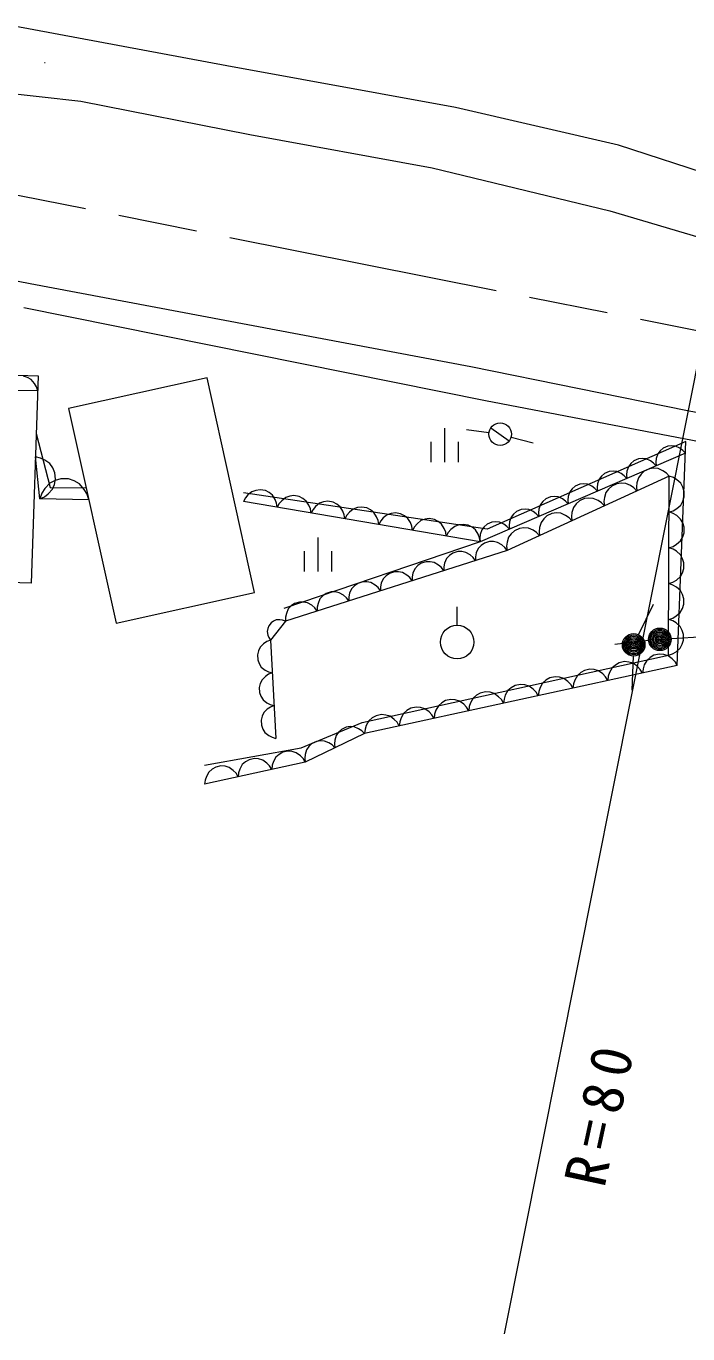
# Model space of a CAD drawing. Units: millimetres, scale not verified. Extents: x 40000 to 680000, y 20000 to 380000.
# Drawn here: x 503383 to 532619, y 251705 to 309449 of the extents above; entities that cross this region are included whole.
import ezdxf

# ---------------------------------------------------------------- set-up
doc = ezdxf.new("R2010")
doc.units = ezdxf.units.MM
doc.header["$LTSCALE"] = 1000
doc.linetypes.add('CHAIN', pattern=[18.5, 12, -1.5, 3.5, -1.5])
doc.layers.add('S-BGD', color=7, linetype='Continuous', lineweight=13)
doc.styles.add('ＭＳ ゴシック', font='')
doc.styles.get('ＭＳ ゴシック').set_extended_font_data('MS Gothic')

msp = doc.modelspace()

# ---------------------------------------------------------------- linework, layer by layer
at = {"layer": 'S-BGD'}
for p, q in [((512251, 307699), (502852, 309449)), ((522352, 305850), (512251, 307699)), ((497041, 307129), (505793, 306131)), ((505793, 306131), (513264, 304666)), ((529551, 304200), (522352, 305850)), ((513264, 304666), (521318, 303198)), ((543352, 299699), (529551, 304200)), ((521318, 303198), (529174, 301293)), ((529174, 301293), (537375, 298863)), ((493617, 300025), (503561, 298084)), ((503561, 298084), (523027, 294424)), ((523685, 292909), (503280, 297007)), ((533322, 295948), (524500, 251705)), ((493144, 294411), (503918, 294003)), ((503443, 293936), (503265, 293997)), ((503609, 293841), (503443, 293936)), ((503918, 294003), (503605, 284858)), ((523027, 294424), (532606, 292484)), ((503896, 293343), (491703, 293596)), ((503754, 293670), (503609, 293841)), ((503842, 293520), (503754, 293670)), ((503896, 293343), (503842, 293520)), ((511375, 293913), (505257, 292559)), ((513473, 284436), (511375, 293913)), ((535763, 290594), (523685, 292909)), ((505257, 292559), (507355, 283081)), ((532606, 292484), (536125, 291761)), ((521867, 291691), (521867, 290191)), ((523828, 291495), (522836, 291620)), ((523918, 291719), (524731, 291145)), ((503831, 291463), (504446, 289070)), ((521267, 291094), (521267, 290194)), ((522467, 291094), (522467, 290194)), ((532534, 291115), (523755, 287234)), ((524809, 291307), (525777, 291056)), ((532149, 281218), (532534, 291115)), ((532513, 290589), (523441, 286674)), ((531289, 290557), (531225, 290360)), ((531398, 290696), (531289, 290557)), ((531530, 290810), (531398, 290696)), ((531731, 290897), (531530, 290810)), ((531904, 290914), (531731, 290897)), ((532080, 290898), (531904, 290914)), ((532268, 290810), (532080, 290898)), ((532400, 290717), (532268, 290810)), ((532513, 290589), (532400, 290717)), ((504017, 290379), (503796, 290431)), ((503987, 288579), (503796, 290431)), ((504208, 290291), (504017, 290379)), ((504431, 290132), (504208, 290291)), ((504563, 289939), (504431, 290132)), ((504655, 289729), (504563, 289939)), ((529993, 289997), (529929, 289800)), ((530102, 290137), (529993, 289997)), ((530234, 290251), (530102, 290137)), ((530435, 290338), (530234, 290251)), ((530608, 290355), (530435, 290338)), ((530784, 290339), (530608, 290355)), ((530917, 289901), (530695, 289799)), ((530972, 290251), (530784, 290339)), ((531110, 289925), (530917, 289901)), ((531104, 290158), (530972, 290251)), ((531217, 290030), (531104, 290158)), ((531307, 289911), (531110, 289925)), ((531225, 290360), (531205, 290201)), ((531205, 290201), (531217, 290030)), ((531520, 289817), (531307, 289911)), ((504667, 289390), (504426, 289266)), ((504637, 289217), (504684, 289442)), ((504684, 289442), (504655, 289729)), ((504923, 289465), (504667, 289390)), ((505258, 289457), (504923, 289465)), ((505510, 289369), (505258, 289457)), ((505745, 289234), (505510, 289369)), ((531799, 289577), (524630, 286289)), ((528697, 289438), (528632, 289241)), ((528806, 289577), (528697, 289438)), ((528938, 289692), (528806, 289577)), ((529139, 289778), (528938, 289692)), ((529312, 289796), (529139, 289778)), ((529488, 289779), (529312, 289796)), ((529676, 289691), (529488, 289779)), ((529808, 289599), (529676, 289691)), ((529921, 289470), (529808, 289599)), ((529929, 289800), (529909, 289642)), ((529909, 289642), (529921, 289470)), ((530433, 289510), (530365, 289288)), ((530551, 289668), (530433, 289510)), ((530695, 289799), (530551, 289668)), ((531670, 289717), (531520, 289817)), ((531799, 289577), (531670, 289717)), ((531764, 281673), (531799, 289577)), ((531981, 289513), (531799, 289577)), ((532134, 289421), (531981, 289513)), ((532308, 289266), (532134, 289421)), ((504080, 288825), (503987, 288579)), ((504209, 289033), (504080, 288825)), ((504193, 288670), (504362, 288800)), ((504426, 289266), (504209, 289033)), ((504362, 288800), (504547, 289002)), ((504446, 289070), (506030, 289067)), ((504547, 289002), (504637, 289217)), ((505950, 288991), (505745, 289234)), ((506074, 288777), (505950, 288991)), ((506149, 288526), (506074, 288777)), ((523755, 287234), (512984, 288842)), ((513184, 288750), (513073, 288619)), ((513357, 288890), (513184, 288750)), ((513537, 288951), (513357, 288890)), ((513722, 288977), (513537, 288951)), ((513954, 288938), (513722, 288977)), ((514120, 288852), (513954, 288938)), ((514269, 288734), (514120, 288852)), ((514386, 288545), (514269, 288734)), ((515216, 288723), (515031, 288696)), ((515447, 288683), (515216, 288723)), ((527401, 288879), (527336, 288682)), ((527510, 289018), (527401, 288879)), ((527642, 289133), (527510, 289018)), ((527842, 289219), (527642, 289133)), ((528016, 289236), (527842, 289219)), ((528192, 289220), (528016, 289236)), ((528380, 289132), (528192, 289220)), ((528512, 289039), (528380, 289132)), ((528625, 288911), (528512, 289039)), ((528632, 289241), (528612, 289083)), ((528612, 289083), (528625, 288911)), ((528999, 288852), (528931, 288631)), ((529117, 289011), (528999, 288852)), ((529261, 289142), (529117, 289011)), ((529483, 289244), (529261, 289142)), ((529676, 289267), (529483, 289244)), ((529874, 289253), (529676, 289267)), ((530086, 289160), (529874, 289253)), ((530236, 289059), (530086, 289160)), ((530365, 288919), (530236, 289059)), ((530365, 289288), (530347, 289110)), ((530347, 289110), (530365, 288919)), ((532402, 289092), (532308, 289266)), ((532460, 288906), (532402, 289092)), ((532459, 288661), (532460, 288906)), ((503987, 288579), (504193, 288670)), ((506149, 288526), (503987, 288579)), ((513073, 288619), (512984, 288458)), ((523441, 286674), (512984, 288458)), ((514451, 288384), (514386, 288545)), ((514478, 288203), (514451, 288384)), ((514567, 288364), (514478, 288203)), ((514677, 288495), (514567, 288364)), ((514851, 288635), (514677, 288495)), ((515031, 288696), (514851, 288635)), ((515613, 288597), (515447, 288683)), ((515762, 288479), (515613, 288597)), ((515880, 288290), (515762, 288479)), ((515945, 288129), (515880, 288290)), ((516171, 288241), (516061, 288110)), ((516345, 288380), (516171, 288241)), ((516525, 288442), (516345, 288380)), ((516710, 288468), (516525, 288442)), ((516941, 288428), (516710, 288468)), ((517107, 288342), (516941, 288428)), ((517256, 288225), (517107, 288342)), ((517374, 288035), (517256, 288225)), ((518018, 288187), (517839, 288125)), ((518203, 288213), (518018, 288187)), ((518435, 288173), (518203, 288213)), ((518601, 288088), (518435, 288173)), ((526105, 288320), (526040, 288123)), ((526214, 288459), (526105, 288320)), ((526345, 288573), (526214, 288459)), ((526546, 288660), (526345, 288573)), ((526720, 288677), (526546, 288660)), ((526896, 288661), (526720, 288677)), ((527084, 288573), (526896, 288661)), ((527216, 288480), (527084, 288573)), ((527329, 288352), (527216, 288480)), ((527336, 288682), (527316, 288523)), ((527316, 288523), (527329, 288352)), ((527565, 288195), (527498, 287973)), ((527683, 288353), (527565, 288195)), ((527827, 288484), (527683, 288353)), ((528049, 288586), (527827, 288484)), ((528243, 288610), (528049, 288586)), ((528440, 288596), (528243, 288610)), ((528652, 288502), (528440, 288596)), ((528802, 288402), (528652, 288502)), ((528931, 288262), (528802, 288402)), ((528931, 288631), (528913, 288453)), ((528913, 288453), (528931, 288262)), ((531974, 288054), (532129, 288149)), ((532129, 288149), (532303, 288302)), ((532303, 288302), (532399, 288475)), ((532399, 288475), (532459, 288661)), ((515971, 287948), (515945, 288129)), ((516061, 288110), (515971, 287948)), ((517439, 287875), (517374, 288035)), ((517465, 287693), (517439, 287875)), ((517554, 287855), (517465, 287693)), ((517665, 287986), (517554, 287855)), ((517839, 288125), (517665, 287986)), ((518750, 287970), (518601, 288088)), ((518868, 287781), (518750, 287970)), ((518932, 287620), (518868, 287781)), ((518959, 287438), (518932, 287620)), ((519048, 287600), (518959, 287438)), ((519159, 287731), (519048, 287600)), ((519333, 287870), (519159, 287731)), ((519512, 287932), (519333, 287870)), ((519697, 287958), (519512, 287932)), ((519929, 287919), (519697, 287958)), ((520095, 287833), (519929, 287919)), ((520244, 287715), (520095, 287833)), ((520361, 287526), (520244, 287715)), ((520826, 287616), (520653, 287476)), ((521006, 287677), (520826, 287616)), ((521191, 287703), (521006, 287677)), ((521423, 287664), (521191, 287703)), ((521589, 287578), (521423, 287664)), ((521738, 287460), (521589, 287578)), ((524809, 287760), (524744, 287563)), ((524918, 287900), (524809, 287760)), ((525049, 288014), (524918, 287900)), ((525250, 288101), (525049, 288014)), ((525424, 288118), (525250, 288101)), ((525600, 288101), (525424, 288118)), ((525788, 288013), (525600, 288101)), ((525920, 287921), (525788, 288013)), ((526033, 287793), (525920, 287921)), ((526040, 288123), (526020, 287964)), ((526020, 287964), (526033, 287793)), ((526249, 287696), (526131, 287537)), ((526393, 287827), (526249, 287696)), ((526616, 287929), (526393, 287827)), ((526809, 287952), (526616, 287929)), ((527006, 287938), (526809, 287952)), ((527218, 287845), (527006, 287938)), ((527368, 287745), (527218, 287845)), ((527497, 287604), (527368, 287745)), ((527498, 287973), (527479, 287795)), ((527479, 287795), (527497, 287604)), ((531792, 287996), (531974, 288054)), ((531974, 287932), (531792, 287996)), ((532127, 287840), (531974, 287932)), ((532301, 287685), (532127, 287840)), ((532395, 287511), (532301, 287685)), ((520426, 287365), (520361, 287526)), ((520453, 287184), (520426, 287365)), ((520542, 287345), (520453, 287184)), ((520653, 287476), (520542, 287345)), ((521855, 287271), (521738, 287460)), ((521920, 287110), (521855, 287271)), ((521947, 286929), (521920, 287110)), ((522036, 287090), (521947, 286929)), ((522147, 287221), (522036, 287090)), ((522320, 287361), (522147, 287221)), ((522500, 287422), (522320, 287361)), ((522685, 287449), (522500, 287422)), ((522917, 287409), (522685, 287449)), ((523082, 287323), (522917, 287409)), ((523232, 287205), (523082, 287323)), ((523349, 287016), (523232, 287205)), ((523414, 286855), (523349, 287016)), ((523448, 287004), (523428, 286845)), ((523513, 287201), (523448, 287004)), ((523622, 287340), (523513, 287201)), ((523753, 287455), (523622, 287340)), ((523954, 287541), (523753, 287455)), ((524127, 287558), (523954, 287541)), ((524304, 287542), (524127, 287558)), ((524491, 287454), (524304, 287542)), ((524624, 287361), (524491, 287454)), ((524737, 287233), (524624, 287361)), ((524816, 287038), (524697, 286880)), ((524744, 287563), (524724, 287405)), ((524724, 287405), (524737, 287233)), ((524959, 287169), (524816, 287038)), ((525182, 287271), (524959, 287169)), ((525375, 287295), (525182, 287271)), ((525572, 287281), (525375, 287295)), ((525784, 287187), (525572, 287281)), ((525934, 287087), (525784, 287187)), ((526064, 286947), (525934, 287087)), ((526064, 287316), (526045, 287138)), ((526045, 287138), (526064, 286947)), ((526131, 287537), (526064, 287316)), ((532392, 286895), (532452, 287080)), ((532453, 287325), (532395, 287511)), ((532452, 287080), (532453, 287325)), ((523441, 286674), (514767, 283736)), ((516271, 286864), (516271, 285364)), ((523487, 286515), (523360, 286382)), ((523441, 286674), (523414, 286855)), ((523428, 286845), (523441, 286674)), ((523635, 286620), (523487, 286515)), ((523852, 286689), (523635, 286620)), ((524033, 286689), (523852, 286689)), ((524214, 286654), (524033, 286689)), ((524399, 286543), (524214, 286654)), ((524526, 286433), (524399, 286543)), ((524630, 286289), (524526, 286433)), ((524630, 286658), (524611, 286480)), ((524611, 286480), (524630, 286289)), ((524697, 286880), (524630, 286658)), ((531785, 286415), (531967, 286474)), ((531967, 286351), (531785, 286415)), ((531967, 286474), (532122, 286568)), ((532122, 286568), (532296, 286721)), ((532296, 286721), (532392, 286895)), ((524630, 286289), (514837, 283177)), ((515671, 286268), (515671, 285368)), ((516871, 286268), (516871, 285368)), ((521961, 285938), (521874, 285741)), ((522089, 286071), (521961, 285938)), ((522236, 286175), (522089, 286071)), ((522453, 286244), (522236, 286175)), ((522634, 286244), (522453, 286244)), ((522815, 286209), (522634, 286244)), ((523000, 286099), (522815, 286209)), ((523127, 285989), (523000, 286099)), ((523231, 285845), (523127, 285989)), ((523236, 286023), (523231, 285845)), ((523273, 286185), (523236, 286023)), ((523360, 286382), (523273, 286185)), ((532120, 286260), (531967, 286351)), ((532294, 286105), (532120, 286260)), ((532388, 285930), (532294, 286105)), ((532446, 285744), (532388, 285930)), ((519438, 285286), (519291, 285181)), ((519655, 285355), (519438, 285286)), ((519836, 285355), (519655, 285355)), ((520017, 285320), (519836, 285355)), ((520202, 285209), (520017, 285320)), ((520475, 285296), (520438, 285134)), ((520562, 285493), (520475, 285296)), ((520690, 285626), (520562, 285493)), ((520837, 285731), (520690, 285626)), ((521054, 285800), (520837, 285731)), ((521235, 285799), (521054, 285800)), ((521416, 285764), (521235, 285799)), ((521601, 285654), (521416, 285764)), ((521728, 285544), (521601, 285654)), ((521832, 285400), (521728, 285544)), ((521837, 285579), (521832, 285400)), ((521874, 285741), (521837, 285579)), ((532289, 285140), (532385, 285314)), ((532385, 285314), (532445, 285499)), ((532445, 285499), (532446, 285744)), ((503605, 284858), (492111, 285202)), ((517892, 284737), (517765, 284604)), ((518040, 284841), (517892, 284737)), ((518256, 284910), (518040, 284841)), ((518437, 284910), (518256, 284910)), ((518618, 284875), (518437, 284910)), ((518803, 284765), (518618, 284875)), ((518931, 284655), (518803, 284765)), ((519039, 284689), (519034, 284511)), ((519076, 284851), (519039, 284689)), ((519164, 285049), (519076, 284851)), ((519291, 285181), (519164, 285049)), ((520329, 285100), (520202, 285209)), ((520433, 284955), (520329, 285100)), ((520438, 285134), (520433, 284955)), ((531778, 284834), (531960, 284893)), ((531960, 284770), (531778, 284834)), ((531960, 284893), (532115, 284987)), ((532113, 284679), (531960, 284770)), ((532287, 284524), (532113, 284679)), ((532115, 284987), (532289, 285140)), ((507355, 283081), (513473, 284436)), ((516366, 284159), (516278, 283962)), ((516493, 284292), (516366, 284159)), ((516641, 284397), (516493, 284292)), ((516857, 284466), (516641, 284397)), ((517038, 284465), (516857, 284466)), ((517219, 284430), (517038, 284465)), ((517404, 284320), (517219, 284430)), ((517532, 284210), (517404, 284320)), ((517635, 284066), (517532, 284210)), ((517640, 284245), (517635, 284066)), ((517677, 284407), (517640, 284245)), ((517765, 284604), (517677, 284407)), ((519034, 284511), (518931, 284655)), ((532381, 284350), (532287, 284524)), ((532439, 284164), (532381, 284350)), ((532438, 283919), (532439, 284164)), ((514967, 283715), (514879, 283517)), ((515094, 283847), (514967, 283715)), ((515242, 283952), (515094, 283847)), ((515459, 284021), (515242, 283952)), ((515640, 284021), (515459, 284021)), ((515820, 283986), (515640, 284021)), ((516005, 283875), (515820, 283986)), ((516133, 283766), (516005, 283875)), ((516236, 283621), (516133, 283766)), ((516241, 283800), (516236, 283621)), ((516278, 283962), (516241, 283800)), ((522426, 283003), (522426, 283802)), ((530445, 282577), (531102, 283925)), ((532108, 283406), (532282, 283560)), ((532282, 283560), (532378, 283733)), ((532378, 283733), (532438, 283919)), ((514101, 282971), (514055, 282848)), ((514204, 283101), (514101, 282971)), ((514837, 283177), (514173, 282337)), ((514314, 283175), (514204, 283101)), ((514437, 283227), (514314, 283175)), ((514594, 283236), (514437, 283227)), ((514716, 283222), (514594, 283236)), ((514837, 283177), (514716, 283222)), ((514842, 283355), (514837, 283177)), ((514879, 283517), (514842, 283355)), ((531771, 283254), (531953, 283312)), ((531953, 283190), (531771, 283254)), ((531953, 283312), (532108, 283406)), ((532106, 283098), (531953, 283190)), ((532280, 282943), (532106, 283098)), ((514055, 282848), (514032, 282715)), ((514032, 282715), (514059, 282560)), ((514059, 282560), (514103, 282447)), ((514103, 282447), (514173, 282337)), ((531879, 282403), (533376, 282493)), ((532374, 282769), (532280, 282943)), ((532432, 282583), (532374, 282769)), ((532431, 282338), (532432, 282583)), ((513645, 281865), (513600, 281692)), ((513723, 282029), (513645, 281865)), ((513874, 282179), (513723, 282029)), ((514010, 282274), (513874, 282179)), ((514173, 282337), (514010, 282274)), ((514173, 282337), (514418, 278001)), ((530883, 282314), (529393, 282139)), ((531946, 281731), (532101, 281826)), ((532101, 281826), (532275, 281979)), ((532275, 281979), (532371, 282152)), ((532371, 282152), (532431, 282338)), ((513600, 281692), (513613, 281468)), ((513613, 281468), (513677, 281302)), ((513677, 281302), (513772, 281147)), ((518230, 278700), (531764, 281673)), ((532149, 281218), (518335, 278211)), ((529419, 281239), (529271, 281110)), ((529587, 281336), (529419, 281239)), ((529825, 281388), (529587, 281336)), ((530018, 281369), (529825, 281388)), ((530207, 281314), (530018, 281369)), ((530207, 281628), (530150, 280129)), ((530393, 281178), (530207, 281314)), ((530693, 281243), (530637, 281074)), ((530805, 281444), (530693, 281243)), ((530954, 281573), (530805, 281444)), ((531122, 281670), (530954, 281573)), ((531360, 281722), (531122, 281670)), ((531553, 281703), (531360, 281722)), ((531742, 281648), (531553, 281703)), ((531928, 281512), (531742, 281648)), ((531764, 281673), (531946, 281731)), ((532053, 281382), (531928, 281512)), ((532149, 281218), (532053, 281382)), ((513772, 281147), (513939, 281015)), ((513955, 280734), (513804, 280584)), ((513939, 281015), (514085, 280940)), ((514091, 280828), (513955, 280734)), ((514085, 280940), (514255, 280892)), ((514255, 280892), (514091, 280828)), ((526517, 280667), (526350, 280571)), ((526755, 280719), (526517, 280667)), ((526948, 280701), (526755, 280719)), ((527137, 280646), (526948, 280701)), ((527323, 280509), (527137, 280646)), ((527736, 280776), (527623, 280574)), ((527884, 280905), (527736, 280776)), ((528052, 281002), (527884, 280905)), ((528290, 281053), (528052, 281002)), ((528483, 281035), (528290, 281053)), ((528672, 280980), (528483, 281035)), ((528858, 280844), (528672, 280980)), ((528983, 280714), (528858, 280844)), ((529079, 280550), (528983, 280714)), ((529102, 280740), (529079, 280550)), ((529158, 280909), (529102, 280740)), ((529271, 281110), (529158, 280909)), ((530518, 281048), (530393, 281178)), ((530614, 280884), (530518, 281048)), ((530637, 281074), (530614, 280884)), ((513727, 280420), (513682, 280247)), ((513682, 280247), (513695, 280023)), ((513804, 280584), (513727, 280420)), ((524666, 280108), (524553, 279906)), ((524815, 280236), (524666, 280108)), ((524982, 280333), (524815, 280236)), ((525220, 280385), (524982, 280333)), ((525413, 280367), (525220, 280385)), ((525602, 280311), (525413, 280367)), ((525789, 280175), (525602, 280311)), ((525913, 280046), (525789, 280175)), ((526032, 280071), (526009, 279882)), ((526088, 280240), (526032, 280071)), ((526201, 280442), (526088, 280240)), ((526350, 280571), (526201, 280442)), ((527448, 280380), (527323, 280509)), ((527544, 280216), (527448, 280380)), ((527567, 280406), (527544, 280216)), ((527623, 280574), (527567, 280406)), ((513695, 280023), (513758, 279856)), ((513758, 279856), (513854, 279702)), ((513854, 279702), (514021, 279570)), ((514021, 279570), (514167, 279495)), ((514167, 279495), (514336, 279446)), ((521745, 279568), (521596, 279439)), ((521913, 279665), (521745, 279568)), ((522151, 279717), (521913, 279665)), ((522343, 279698), (522151, 279717)), ((522532, 279643), (522343, 279698)), ((522719, 279507), (522532, 279643)), ((522843, 279377), (522719, 279507)), ((523018, 279572), (522962, 279403)), ((523131, 279773), (523018, 279572)), ((523280, 279902), (523131, 279773)), ((523448, 279999), (523280, 279902)), ((523685, 280051), (523448, 279999)), ((523878, 280033), (523685, 280051)), ((524067, 279977), (523878, 280033)), ((524254, 279841), (524067, 279977)), ((524378, 279711), (524254, 279841)), ((524474, 279547), (524378, 279711)), ((524497, 279737), (524474, 279547)), ((524553, 279906), (524497, 279737)), ((526009, 279882), (525913, 280046)), ((513808, 278974), (513763, 278801)), ((513886, 279138), (513808, 278974)), ((514037, 279288), (513886, 279138)), ((514173, 279383), (514037, 279288)), ((514336, 279446), (514173, 279383)), ((518843, 278996), (518675, 278900)), ((519081, 279048), (518843, 278996)), ((519274, 279030), (519081, 279048)), ((519462, 278975), (519274, 279030)), ((519649, 278838), (519462, 278975)), ((519948, 278904), (519893, 278735)), ((520061, 279105), (519948, 278904)), ((520210, 279234), (520061, 279105)), ((520378, 279331), (520210, 279234)), ((520616, 279382), (520378, 279331)), ((520808, 279364), (520616, 279382)), ((520997, 279309), (520808, 279364)), ((521184, 279173), (520997, 279309)), ((521308, 279043), (521184, 279173)), ((521404, 278879), (521308, 279043)), ((521427, 279069), (521404, 278879)), ((521483, 279238), (521427, 279069)), ((521596, 279439), (521483, 279238)), ((522939, 279213), (522843, 279377)), ((522962, 279403), (522939, 279213)), ((513763, 278801), (513776, 278577)), ((513776, 278577), (513840, 278410)), ((513840, 278410), (513936, 278256)), ((515537, 277581), (518230, 278700)), ((517313, 278398), (517182, 278275)), ((517516, 278495), (517313, 278398)), ((517694, 278520), (517516, 278495)), ((517876, 278511), (517694, 278520)), ((518073, 278428), (517876, 278511)), ((518213, 278338), (518073, 278428)), ((518335, 278211), (518213, 278338)), ((518358, 278400), (518335, 278211)), ((518413, 278569), (518358, 278400)), ((518526, 278771), (518413, 278569)), ((518675, 278900), (518526, 278771)), ((519774, 278709), (519649, 278838)), ((519870, 278545), (519774, 278709)), ((519893, 278735), (519870, 278545)), ((513936, 278256), (514103, 278124)), ((514103, 278124), (514248, 278049)), ((514248, 278049), (514418, 278001)), ((518335, 278211), (515712, 276952)), ((516001, 277768), (515871, 277645)), ((516205, 277866), (516001, 277768)), ((516382, 277891), (516205, 277866)), ((516564, 277881), (516382, 277891)), ((516762, 277798), (516564, 277881)), ((516902, 277708), (516762, 277798)), ((517017, 277921), (517003, 277757)), ((517003, 277757), (517023, 277581)), ((517076, 278127), (517017, 277921)), ((517182, 278275), (517076, 278127)), ((511270, 276812), (515537, 277581)), ((514558, 277291), (514415, 277166)), ((514720, 277385), (514558, 277291)), ((514949, 277436), (514720, 277385)), ((515135, 277418), (514949, 277436)), ((515318, 277365), (515135, 277418)), ((515498, 277234), (515318, 277365)), ((515619, 277110), (515498, 277234)), ((515706, 277292), (515692, 277128)), ((515764, 277497), (515706, 277292)), ((515871, 277645), (515764, 277497)), ((517023, 277581), (516902, 277708)), ((515712, 276952), (511270, 275972)), ((511597, 276638), (511454, 276514)), ((511759, 276732), (511597, 276638)), ((511988, 276783), (511759, 276732)), ((512174, 276766), (511988, 276783)), ((512357, 276713), (512174, 276766)), ((512537, 276582), (512357, 276713)), ((512826, 276645), (512772, 276482)), ((512934, 276840), (512826, 276645)), ((513077, 276965), (512934, 276840)), ((513239, 277059), (513077, 276965)), ((513469, 277109), (513239, 277059)), ((513655, 277092), (513469, 277109)), ((513837, 277039), (513655, 277092)), ((514018, 276908), (513837, 277039)), ((514138, 276783), (514018, 276908)), ((514231, 276625), (514138, 276783)), ((514253, 276809), (514231, 276625)), ((514306, 276972), (514253, 276809)), ((514415, 277166), (514306, 276972)), ((515712, 276952), (515619, 277110)), ((515692, 277128), (515712, 276952)), ((511292, 276156), (511270, 275972)), ((511345, 276319), (511292, 276156)), ((511454, 276514), (511345, 276319)), ((512658, 276457), (512537, 276582)), ((512751, 276299), (512658, 276457)), ((512772, 276482), (512751, 276299))]:
    msp.add_line(p, q, dxfattribs=at)
at = {"layer": 'S-BGD', "linetype": 'CHAIN'}
msp.add_line((494235, 303735), (533322, 295948), dxfattribs=at)
at = {"layer": 'S-BGD'}
for centre, radius in [((524325, 291432), 498), ((522426, 282250), 742), ((530225, 282127), 498), ((530225, 282127), 440), ((530225, 282127), 382), ((530225, 282127), 322), ((530225, 282127), 265), ((531379, 282372), 498), ((531379, 282372), 440), ((531379, 282372), 382), ((531379, 282372), 322), ((531379, 282372), 265), ((531379, 282372), 195), ((531379, 282372), 135), ((531379, 282372), 77.5), ((531379, 282372), 15), ((530225, 282127), 195), ((530225, 282127), 135), ((530225, 282127), 77.5), ((530225, 282127), 15)]:
    msp.add_circle(centre, radius, dxfattribs=at)
msp.add_arc((504211, 307890), 49.8, 242.02209, 281.99896, dxfattribs=at)

# ---------------------------------------------------------------- texts
at = {"layer": 'S-BGD', "insert": (528957, 258096), "char_height": 1833, "attachment_point": 7, "rotation": 77.8, "style": 'ＭＳ ゴシック'}
msp.add_mtext('\\T1.32;R=80', dxfattribs=at)

doc.saveas('drawing.dxf')
